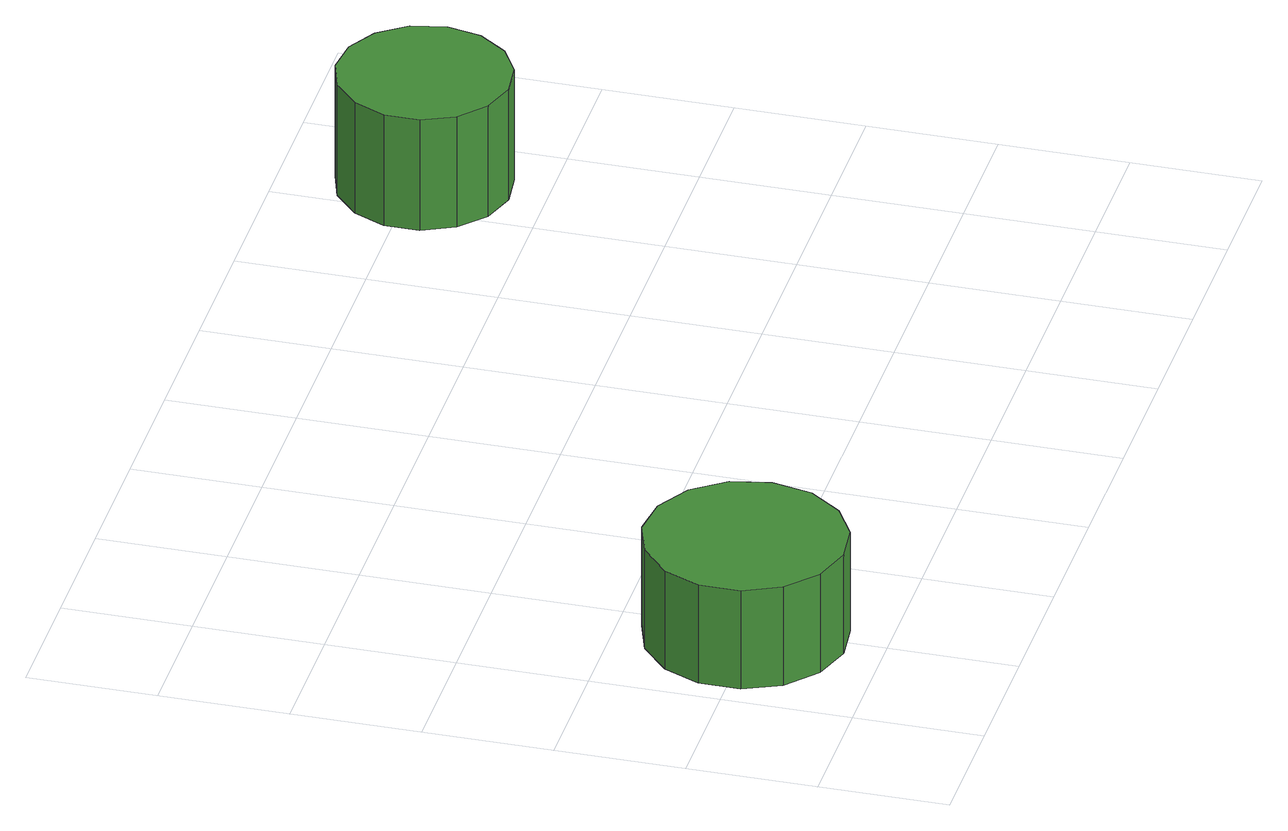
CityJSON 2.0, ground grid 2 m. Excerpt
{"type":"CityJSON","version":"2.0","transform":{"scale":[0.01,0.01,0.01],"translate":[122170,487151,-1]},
"CityObjects":{
"tree1":{"type":"SolitaryVegetationObject","attributes":{"function":"something"},"geometry":[{"type":"MultiSurface","lod":"1","boundaries":[[[0,1,2,3,4,5,6,7,8,9,10,11,12,13,14]],[[15,16,17,18,19,20,21,22,23,24,25,26,27,28,29]],[[0,29,28,1]],[[1,28,27,2]],[[2,27,26,3]],[[3,26,25,4]],[[4,25,24,5]],[[5,24,23,6]],[[6,23,22,7]],[[7,22,21,8]],[[8,21,20,9]],[[9,20,19,10]],[[10,19,18,11]],[[11,18,17,12]],[[12,17,16,13]],[[13,16,15,14]],[[14,15,29,0]]]}]},
"tree2":{"type":"SolitaryVegetationObject","attributes":{"function":"something"},"geometry":[{"type":"MultiSurface","lod":"1","boundaries":[[[30,31,32,33,34,35,36,37,38,39,40,41,42,43,44]],[[45,46,47,48,49,50,51,52,53,54,55,56,57,58,59]],[[30,59,58,31]],[[31,58,57,32]],[[32,57,56,33]],[[33,56,55,34]],[[34,55,54,35]],[[35,54,53,36]],[[36,53,52,37]],[[37,52,51,38]],[[38,51,50,39]],[[39,50,49,40]],[[40,49,48,41]],[[41,48,47,42]],[[42,47,46,43]],[[43,46,45,44]],[[44,45,59,30]]]}]}
},
"vertices":[
[314,204,250],[301,266,250],[263,318,250],[208,350,250],[145,357,250],[84,337,250],[36,294,250],[10,236,250],[10,172,250],[36,114,250],[84,71,250],[145,51,250],[208,58,250],[263,90,250],[301,141,250],[301,141,81],[263,90,81],[208,58,81],[145,51,81],[84,71,81],[36,114,81],[10,172,81],[10,236,81],[36,294,81],[84,337,81],[145,357,81],[208,350,81],[263,318,81],[301,266,81],[314,204,81],
[1415,986,254],[1404,1040,254],[1371,1085,254],[1324,1112,254],[1269,1118,254],[1217,1101,254],[1176,1064,254],[1153,1014,254],[1153,959,254],[1176,909,254],[1217,872,254],[1269,855,254],[1324,861,254],[1371,888,254],[1404,933,254],[1404,933,64],[1371,888,64],[1324,861,64],[1269,855,64],[1217,872,64],[1176,909,64],[1153,959,64],[1153,1014,64],[1176,1064,64],[1217,1101,64],[1269,1118,64],[1324,1112,64],[1371,1085,64],[1404,1040,64],[1415,986,64]
]}
